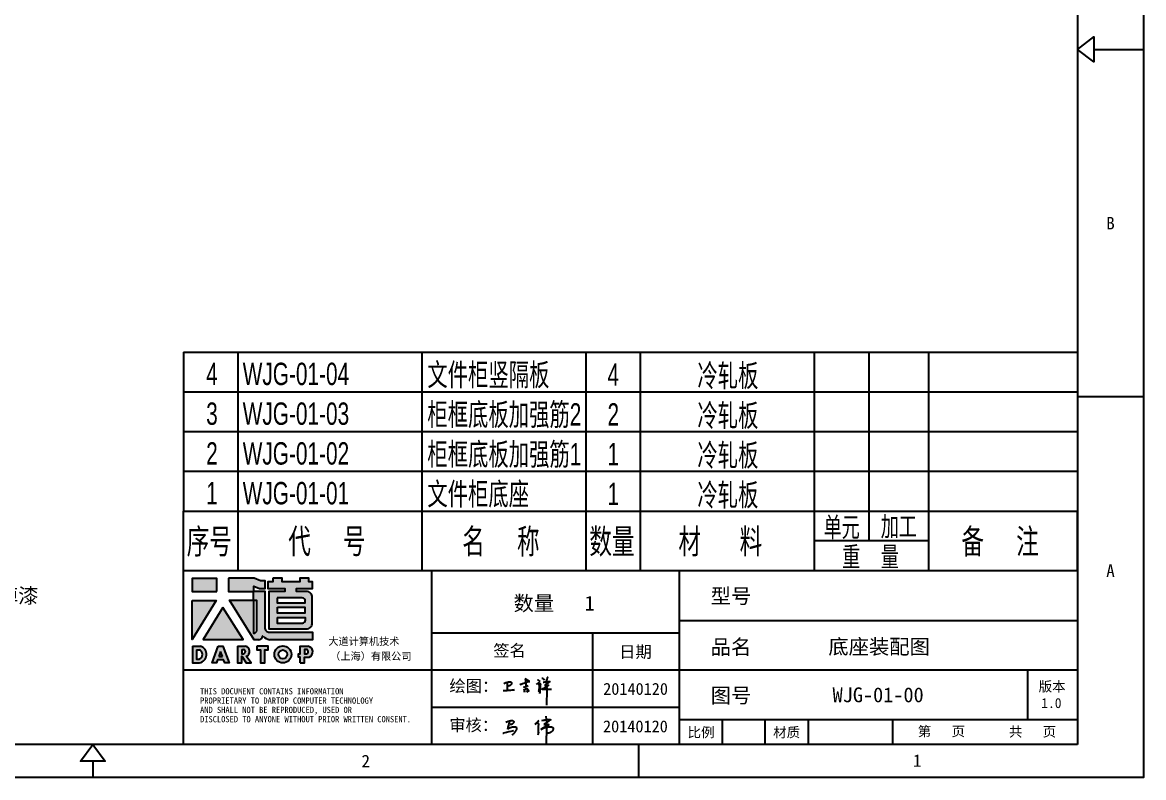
# Model space of a CAD drawing. Header units: millimetres. Extents: x 13106 to 40242, y 18888 to 28426.
# Drawn here: x 25663 to 27249, y 21715 to 22783 of the extents above; entities that cross this region are included whole.
import ezdxf
from ezdxf.enums import TextEntityAlignment as Align

# ---------------------------------------------------------------- set-up
doc = ezdxf.new("R2010")
doc.units = ezdxf.units.MM
for name, color, linetype in [('1轮廓实线层', 7, 'Continuous'), ('2细线层', 4, 'Continuous'), ('4', 7, 'Continuous'), ('6文字层', 3, 'Continuous'), ('print', 30, 'Continuous'), ('图框层', 7, 'Continuous')]:
    doc.layers.add(name, color=color, linetype=linetype)
doc.styles.add('Dartop', font='')
doc.styles.add('hzHT', font='simhei.ttf')
doc.styles.add('PC_TEXTSTYLE', font='arial.ttf', dxfattribs={"width": 0.8})
doc.styles.get('Dartop').set_extended_font_data('FangSong_GB2312')

# ---------------------------------------------------------------- blocks, each defined once
blk = doc.blocks.new('dadao')
for p, q in [((48, 19.2), (44.9, 10.4)), ((51.2, 10.4), (48, 19.2)), ((44.9, 10.4), (51.2, 10.4))]:
    blk.add_line(p, q)
for points in [[(41.8, 121.6), (41.8, 143.7), (-0.4, 143.7), (-0.4, 121.6), (41.8, 121.6)], [(104.8, 122), (104.8, 130.3), (114.1, 126.3), (124.2, 126.3), (124.2, 139.6), (115.9, 139.6), (105.1, 143.9), (61.5, 143.9)], [(61.7, 144), (61.7, 121.3), (103.9, 121.3)], [(113.4, 38.7), (105.1, 38.7), (63, 106.5), (103.9, 106.5), (103.9, 120.9), (103.9, 121.3)], [(109.7, 53.6), (109.7, 106.2), (104.3, 106.2), (104.3, 50.4), (106.6, 50.4)], [(144.6, 94.4), (144.6, 84.8), (192, 84.8), (192, 94.1), (144.9, 94.1)], [(120.2, 45), (119.5, 45), (119.5, 44.6)], [(0, 28), (0, 0), (11.8, 0)], [(0.1, 28), (14, 28)], [(7.1, 21.8), (7.1, 6.1), (12, 6.1)], [(7.1, 21.8), (11.4, 21.8)], [(76.8, 28.2), (76.8, 0), (84.1, 0), (84.1, 11.1), (91.6, -0.1), (100.3, -0.1), (91.7, 11.1)], [(76.8, 28.2), (90.6, 28.2)], [(84, 22.7), (84, 15.3), (87.2, 15.3)], [(84, 22.7), (87.3, 22.7)], [(183.7, 0), (183.7, 9.6), (180.6, 9.6), (180.6, 14.9), (183.8, 14.9), (183.8, 28.1), (196.1, 28.1), (196.5, 28.1)], [(194.9, 22.3), (190.8, 22.3), (190.8, 15), (194.4, 15)], [(183.7, 0), (190.9, 0), (190.9, 9.6), (198.8, 9.6)]]:
    blk.add_lwpolyline(points)
blk.add_lwpolyline([(137.1, 144.2), (137.1, 137.9), (128.3, 137.9), (128.3, 126.5), (157.3, 126.5), (157.3, 121.5), (130.3, 121.5), (130.3, 57.5), (194.4, 57.5, 0.414214), (204.4, 67.5), (204.4, 111.3, 0.414214), (194.4, 121.3), (177.5, 121.3), (177.5, 126.3), (204.7, 126.3), (204.7, 137.7), (198.2, 137.7), (198.2, 143.9), (183.3, 143.9), (183.3, 138), (153, 138), (153, 144.2), (137.1, 144.2)], format="xyb", close=True)
for points in [[(104.8, 122), (123.4, 122), (123.4, 60, 0.414214), (131.4, 52), (204.8, 52), (204.8, 39.1), (131.7, 39.1)], [(144.3, 110.8), (144.3, 101.8), (192.3, 101.8), (192.3, 105.5, 0.414214), (187.3, 110.5), (144.3, 110.5)], [(144.6, 77), (144.6, 67.5), (187.6, 67.5, 0.414214), (192.6, 72.5), (192.6, 76.4), (144.6, 76.4)]]:
    blk.add_lwpolyline(points, format="xyb")
for points in [[(-0.3, 106.2), (40.4, 106.2), (-0.3, 39.7), (-0.3, 106.2)], [(51.7, 94.1), (18.4, 39.3), (86.2, 39.3)], [(43.8, 28.2), (51.8, 28.2), (62.6, -0.1), (55, -0.1), (53.2, 5), (42.9, 5), (41.1, 0), (33.6, 0)], [(110, 28.1), (110, 21.9), (116, 21.9), (116, -0.1), (123.2, -0.1), (123.2, 22), (129.2, 22), (129.2, 28.1), (110, 28.1)]]:
    blk.add_lwpolyline(points, close=True)
for radius in [14.5, 7.44]:
    blk.add_circle((154.2, 14.2), radius)
for centre, radius, start, end in [((99.2, 60.7), 12.6, 305.6399, 325.969), ((111.6, 46.7), 8.19, 282.9811, 347.6627), ((136, 61.7), 22.9, 226.7358, 259.3209), ((8.5, 13.9), 8.49, 294.2143, 69.7177), ((9.6, 14.2), 14.4, 278.6604, 72.3203), ((86.4, 19), 3.8, 282.527, 76.7196), ((88.6, 19.4), 8.95, 290.6073, 77.2124), ((193.7, 18.7), 3.8, 280.9891, 72.5513), ((195.7, 18.6), 9.51, 288.8959, 85.2442)]:
    blk.add_arc(centre, radius, start, end)
blk = doc.blocks.new('PC_MXB_BLOCK')
at = {"layer": '1轮廓实线层'}
for p, q in [((-180, 8), (-180, 0)), ((0, 8), (0, 0))]:
    blk.add_line(p, q, dxfattribs=at)
at = {"layer": '2细线层'}
for p, q in [((-180, 8), (0, 8)), ((-169, 8), (-169, 0)), ((-132, 8), (-132, 0)), ((-99, 8), (-99, 0)), ((-88, 8), (-88, 0)), ((-53, 8), (-53, 0)), ((-42, 8), (-42, 0)), ((-30, 8), (-30, 0)), ((-180, 0), (0, 0))]:
    blk.add_line(p, q, dxfattribs=at)
at = {"layer": '6文字层', "style": 'PC_TEXTSTYLE'}
for tag, width, p, p2 in [('序号', 0.769182, (-178.38, 1.35), (-170.09, 1.35)), ('代号', 3.14773, (-168.05, 1.35), (-134.11, 1.35)), ('名称', 2.802424, (-130.87, 1.2), (-100.28, 1.2)), ('数量', 0.817449, (-97.88, 1.2), (-89, 1.2)), ('材料', 2.943328, (-86.43, 1.01), (-54.3, 1.01)), ('单重', 0.854038, (-52.21, 0.89), (-43, 0.89)), ('总重', 0.958888, (-41.2, 1.27), (-30.86, 1.27)), ('备注', 2.494074, (-28.61, 1.02), (-1.16, 1.02))]:
    blk.add_attdef(tag, text='', height=4.5, dxfattribs=dict(at, width=width)).set_placement(p, p2, align=Align.FIT)
blk = doc.blocks.new('PC_MXBTITLERECORD')
at = {"layer": '1轮廓实线层'}
for p, q in [((-180, 0), (-180, 12)), ((0, 0), (0, 12))]:
    blk.add_line(p, q, dxfattribs=at)
at = {"layer": '2细线层'}
for p, q in [((-169, 12), (-169, 0)), ((-132, 12), (-132, 0)), ((-99, 12), (-99, 0)), ((-88, 12), (-88, 0)), ((-53, 12), (-53, 0)), ((-42, 12), (-42, 6)), ((-30, 12), (-30, 0)), ((-30, 6), (-53, 6))]:
    blk.add_line(p, q, dxfattribs=at)
at = {"style": 'PC_TEXTSTYLE', "flags": 1}
blk.add_attdef('Fo oFShowMe', (-53, 6), '', height=0.00000005, dxfattribs=at)
at = {"layer": '6文字层', "style": 'PC_TEXTSTYLE', "width": 0.667}
for s, height, p in [('单元', 4, (-47.45, 8.84)), ('加工', 4, (-35.96, 8.94)), ('序号', 5, (-174.77, 6)), ('代     号', 5, (-151.09, 6)), ('名     称', 5, (-116.06, 6)), ('数量', 5, (-93.71, 6)), ('材      料', 5, (-71.89, 6)), ('备     注', 5, (-15.57, 6)), ('重    量', 4, (-41.65, 2.94))]:
    blk.add_text(s, height=height, dxfattribs=at).set_placement(p, align=Align.MIDDLE)
blk = doc.blocks.new('h')
for p, q in [((20773.3, -2331.8), (20775.3, -2338.7)), ((20789.1, -2340.9), (20773.5, -2331.9)), ((20775.3, -2338.7), (20775.6, -2351.2)), ((20768.1, -2360.9), (20773, -2359.1)), ((20769.5, -2366.9), (20769.8, -2370.6)), ((20769.8, -2370.6), (20770.9, -2378)), ((20770.9, -2378), (20771.5, -2370.6)), ((20772.4, -2369.3), (20774.9, -2367.8)), ((20773, -2359.1), (20784.1, -2355.2)), ((20775.6, -2351.2), (20775.5, -2357.3)), ((20782.2, -2369.2), (20780, -2377.1)), ((20780, -2377.1), (20788.3, -2371.3)), ((20780.1, -2366.4), (20780.8, -2366.4)), ((20781.9, -2367.4), (20782.2, -2369.2)), ((20845.7, -2343.5), (20848.4, -2353)), ((20848.9, -2370.3), (20847.9, -2424)), ((20848.4, -2353), (20848.9, -2370.3))]:
    blk.add_line(p, q)
for points in [[(20699.1, -2348.2, -0.029745), (20704.6, -2345.4, -0.046842), (20708.4, -2344.2, -0.00919), (20714.3, -2343, -0.018517), (20717.2, -2342.5, -0.037841), (20720.3, -2342.4, -0.039541), (20723.2, -2342.8, -0.149785), (20726, -2344.3, -0.204935), (20726.9, -2346.6, -0.074872), (20726.5, -2348.3, -0.061615), (20725.6, -2350.3, -0.034204), (20723.8, -2352.6, -0.045776), (20722.3, -2354.1, -0.054985), (20720.4, -2355.3, -0.036348), (20717.3, -2356.5, -0.067752), (20715.7, -2356.8, -0.043553), (20713.2, -2356.7)], [(20755, -2351.9, -0.024077), (20759.9, -2350.1, -0.013147), (20768.7, -2346.5, -0.00522), (20775.4, -2344.1, -0.018517), (20777.3, -2343.4, -0.008274), (20786.3, -2341, -0.039541), (20788.3, -2340.8, -0.079216), (20789.4, -2341, -0.204935)], [(20816.8, -2335, -0.053561), (20819.6, -2336.1, -0.075272), (20821.3, -2337.3, -0.005295), (20822.5, -2338.5, -0.009337), (20823.1, -2339.1, -0.026146), (20823.7, -2339.8, -0.016644), (20824.5, -2340.9)], [(20832.1, -2329.2, -0.053561), (20834.9, -2330.3, -0.075272), (20836.7, -2331.5, -0.005295), (20837.8, -2332.6, -0.009337), (20838.5, -2333.3, -0.026146), (20839, -2334, -0.016644), (20839.8, -2335.1)], [(20836, -2343.7, -0.02797), (20842.1, -2342.6, -0.048868), (20845.6, -2342.2, -0.00919), (20851.1, -2341.4, -0.018517), (20853.9, -2341.1, -0.037841), (20856.7, -2341.2, -0.039541), (20859.4, -2341.6, -0.018282), (20840.6, -2354.7, -0.000937)], [(20847.6, -2340.2, 0.021784), (20849.6, -2335.9, 0.028296), (20850.8, -2332.4, 0.008136), (20851.9, -2328.2, 0.028913), (20852.2, -2327, 0.08193), (20852.1, -2325.9, 0.075058), (20851.7, -2324.7, 0.275043)], [(20696.6, -2372.4, 0.002073), (20710.6, -2371.9, 0.016137), (20719.6, -2371.3, 0.008314), (20736.9, -2369.3)], [(20813.5, -2350.1, 0.007348), (20815.9, -2348.7, 0.008421), (20818, -2347.3, 0.009459), (20819.7, -2346.2, -0.016325), (20820.7, -2345.5, -0.173771), (20821.8, -2345.3, -0.085159), (20823.9, -2346, -0.125883), (20826, -2347.9, -0.160659), (20826.6, -2350.1, -0.010447), (20826.5, -2352.3, -0.008247), (20826.2, -2355.1, -0.002698), (20825.3, -2374, 0.001562), (20823.9, -2383.7, 0.016137)]]:
    blk.add_lwpolyline(points, format="xyb")
for points in [[(20711.3, -2343.5), (20711.3, -2343.5), (20711.5, -2355.8), (20710.7, -2368), (20710.6, -2371.9)], [(20821.5, -2350.6), (20822.4, -2359.2), (20822.2, -2364.9), (20821.7, -2369), (20821.3, -2376.3), (20823.6, -2368.5), (20827.2, -2366.3), (20829.5, -2366.3)], [(20840.6, -2354.7), (20850, -2354.7), (20855, -2354.3), (20845.9, -2361.1), (20840.5, -2364), (20833, -2367.5), (20863.2, -2367.4), (20865.9, -2367.3)]]:
    blk.add_lwpolyline(points)
for centre, radius, start, end in [((20773.7, -2371.2), 2.3, 121.9907, 163.6016), ((20787.5, -2406), 40.3, 100.6183, 108.2482), ((20780.8, -2367.6), 1.15, 9.4675, 90)]:
    blk.add_arc(centre, radius, start, end)
blk = doc.blocks.new('马伟')
for p, q in [((-967.69, 33460.16), (-965.8, 33460.16)), ((-964.79, 33460.25), (-966.68, 33458.96)), ((-966.61, 33464.64), (-966.18, 33461.02)), ((-966.18, 33461.02), (-966.11, 33458.34)), ((-965.8, 33460.16), (-964.79, 33460.25)), ((-967.75, 33458.39), (-969.23, 33457.58)), ((-966.68, 33458.96), (-967.75, 33458.39)), ((-966.11, 33458.34), (-966.27, 33450.03))]:
    blk.add_line(p, q)
for points in [[(-988.1, 33461.47, -0.029745), (-987.24, 33461.9, -0.046842), (-986.65, 33462.09, -0.00919), (-985.74, 33462.27, -0.018517), (-985.28, 33462.34, -0.037841), (-984.81, 33462.35, -0.039541), (-984.36, 33462.3, -0.149785), (-983.92, 33462.06, -0.204935), (-983.79, 33461.71, -0.074872), (-983.84, 33461.44, -0.061615), (-983.99, 33461.13, -0.034204), (-984.26, 33460.78, -0.045776), (-984.5, 33460.55, -0.054985), (-984.79, 33460.36, -0.036348), (-985.28, 33460.17, -0.067752), (-985.52, 33460.13, -0.043553), (-985.9, 33460.15)], [(-968.61, 33462.39, -0.02797), (-967.39, 33462.61, -0.048868), (-966.69, 33462.69, -0.00919), (-965.57, 33462.85, -0.018517), (-965.02, 33462.9, -0.037841), (-964.45, 33462.89, -0.039541), (-963.91, 33462.8, -0.018282), (-967.69, 33460.16, -0.000937)], [(-969.23, 33457.58, -0.029745), (-967.89, 33458.26, -0.046842), (-966.97, 33458.55, -0.00919), (-965.55, 33458.84, -0.018517), (-964.84, 33458.94, -0.037841), (-964.1, 33458.97, -0.039541), (-963.4, 33458.88, -0.149785), (-962.72, 33458.51, -0.204935), (-962.51, 33457.97, -0.074872), (-962.59, 33457.54, -0.061615), (-962.82, 33457.07, -0.034204), (-963.24, 33456.51, -0.045776), (-963.62, 33456.15, -0.054985), (-964.07, 33455.86, -0.036348), (-964.83, 33455.56, -0.067752), (-965.21, 33455.5, -0.043553), (-965.8, 33455.53)]]:
    blk.add_lwpolyline(points, format="xyb")
blk.add_lwpolyline([(-986.2, 33462.18), (-986.2, 33462.18), (-986.48, 33460.41), (-986.96, 33458.75), (-987.27, 33457.73)])
for centre, radius, start, end in [((-979.68, 33473.45), 14.92, 299.26546, 300.9495), ((-945.89, 33348.42), 115.17, 102.46592, 103.2053), ((-1024.37, 33516.09), 76.26, 313.36613, 315.29608), ((-970.74, 33460.39), 0.488, 52.37575, 91.29116), ((-1399.63, 33474.22), 429.46, 357.56566, 358.05728), ((-970.9, 33460.46), 0.559, 357.19683, 33.70518), ((-983.48, 33461.29), 13.17, 352.91255, 354.80268), ((-978.54, 33460.84), 8.21, 354.80268, 357.19683), ((-990.31, 33458.65), 3.19, 281.07698, 291.21263), ((-1060.51, 33743.61), 296.64, 283.91895, 284.97151), ((-982.39, 33449.28), 9.75, 113.20245, 120.0175), ((-984.68, 33454.62), 3.94, 102.47486, 113.20245), ((-978.97, 33428.8), 30.39, 100.36867, 102.47486), ((-985.32, 33457.16), 2.51, 283.81625, 294.03051), ((-983.09, 33451.33), 7.49, 96.12534, 100.36867), ((-984.78, 33455.92), 1.16, 294.83643, 309.90113), ((-1000.24, 33470.18), 22.19, 316.91956, 320.58866), ((-983.49, 33455.04), 3.75, 87.45704, 96.12534), ((-983.47, 33455.36), 3.43, 78.39957, 87.45704), ((-987.67, 33459.4), 5.64, 324.09481, 331.37836), ((-982.99, 33457.72), 1.02, 44.32465, 78.39957), ((-983.29, 33457.19), 0.754, 319.57307, 337.48549), ((-985.37, 33458.85), 3.39, 324.91067, 333.34843), ((-983.72, 33458.23), 1.65, 326.76781, 340.87102), ((-982.66, 33458.04), 0.567, 357.99839, 44.32465), ((-983.22, 33458.06), 1.12, 340.87102, 357.99839), ((-729.89, 33419.63), 243.4, 171.41017, 171.76808)]:
    blk.add_arc(centre, radius, start, end)

msp = doc.modelspace()

# ---------------------------------------------------------------- hatches: boundary and pattern name
for points in [[(25938.28, 21996.699), (25903.287, 21996.699), (25903.287, 21978.416), (25938.28, 21978.416)], [(25937.154, 21965.625), (25903.381, 21965.625), (25903.381, 21910.483)], [(25946.516, 21955.618), (25918.908, 21910.116), (25975.124, 21910.116)], [(26010.82, 21900.805), (25994.843, 21900.805), (25994.843, 21895.737), (25999.828, 21895.737), (25999.828, 21877.472), (26005.796, 21877.472), (26005.796, 21895.749), (26010.82, 21895.749)]]:
    msp.add_hatch(color=0).paths.add_polyline_path(points)
h = msp.add_hatch(color=0)
h.paths.add_polyline_path([(25990.575, 21985.588), (25998.298, 21982.251), (26006.647, 21982.251), (26006.647, 21993.302), (25999.759, 21993.302), (25990.783, 21996.847), (25954.815, 21996.847), (25954.815, 21978.157), (25989.811, 21978.157), (25989.811, 21977.779), (25989.811, 21965.834), (25955.875, 21965.834), (25990.781, 21909.659), (25997.693, 21909.659, 0.27937482), (26002.739, 21914.566), (26002.739, 21914.824), (26003.348, 21914.824, 0.14314537), (26012.864, 21909.982), (26073.519, 21909.982), (26073.519, 21920.635), (26012.606, 21920.635, -0.41421356), (26005.971, 21927.27), (26005.971, 21978.748), (25990.575, 21978.748)])
h.paths.add_polyline_path([(25990.164, 21965.595), (25994.611, 21965.594), (25994.611, 21921.995, -0.08893574), (25992.034, 21919.344), (25990.149, 21919.344)], flags=16)
h = msp.add_hatch(color=0)
h.paths.add_polyline_path([(26073.415, 21991.755), (26068.018, 21991.755), (26068.018, 21996.889), (26055.683, 21996.889), (26055.683, 21992.012), (26030.499, 21992.012), (26030.499, 21997.146), (26017.309, 21997.146), (26017.309, 21991.917), (26010.021, 21991.917), (26010.021, 21982.453), (26034.072, 21982.453), (26034.072, 21978.267), (26011.661, 21978.267), (26011.661, 21925.269), (26064.864, 21925.269, 0.41421356), (26073.157, 21933.563), (26073.157, 21969.856, 0.41421356), (26064.864, 21978.15), (26050.8, 21978.15), (26050.8, 21982.257), (26073.415, 21982.257)])
h.paths.add_polyline_path([(26058.988, 21969.165, -0.41421356), (26063.135, 21965.019), (26063.135, 21961.977), (26023.303, 21961.977), (26023.303, 21969.165)], flags=16)
h.paths.add_polyline_path([(26062.878, 21955.56), (26062.878, 21947.859), (26023.56, 21947.859), (26023.56, 21955.56)], flags=16)
h.paths.add_polyline_path([(26063.392, 21940.928), (26063.392, 21937.63, -0.41421356), (26059.245, 21933.484), (26023.56, 21933.484), (26023.56, 21940.928)], flags=16)
h = msp.add_hatch(color=0)
h.paths.add_polyline_path([(25915.216, 21900.722), (25903.63, 21900.722), (25903.63, 21877.541), (25913.387, 21877.541, 0.79301591)])
h.paths.add_polyline_path([(25913.559, 21882.617), (25909.508, 21882.617), (25909.508, 21895.646), (25913.112, 21895.646, -0.67136089)], flags=16)
h = msp.add_hatch(color=0)
h.paths.add_polyline_path([(25946.603, 21900.913), (25939.991, 21900.913), (25931.487, 21877.516), (25937.751, 21877.516), (25939.224, 21881.663), (25947.71, 21881.663), (25949.215, 21877.466), (25955.529, 21877.466)])
h.paths.add_polyline_path([(25946.088, 21886.132), (25940.831, 21886.132), (25943.412, 21893.484)], flags=16)
h = msp.add_hatch(color=0)
h.paths.add_polyline_path([(25978.743, 21900.896), (25967.348, 21900.896), (25967.348, 21877.503), (25973.37, 21877.503), (25973.37, 21886.777), (25979.559, 21877.42), (25986.836, 21877.42), (25979.712, 21886.718, 0.74405494)])
h.paths.add_polyline_path([(25973.315, 21890.239), (25973.315, 21896.383), (25976.006, 21896.383, -0.79680897), (25975.966, 21890.239)], flags=16)
h = msp.add_hatch(color=0)
h.paths.add_polyline_path([(26019.505, 21889.284, 1), (26043.526, 21889.284, 1)])
h.paths.add_polyline_path([(26037.685, 21889.284, -1), (26025.345, 21889.284, -1)], flags=16)
h = msp.add_hatch(color=0)
h.paths.add_polyline_path([(26066.566, 21900.841), (26066.221, 21900.841), (26056.063, 21900.841), (26056.063, 21889.923), (26053.367, 21889.923), (26053.367, 21885.492), (26056.019, 21885.492), (26056.019, 21877.544), (26061.949, 21877.544), (26061.949, 21885.523), (26068.466, 21885.523, 0.81230381)])
h.paths.add_polyline_path([(26061.861, 21889.954), (26061.861, 21896.06), (26065.236, 21896.06, -0.77821343), (26064.892, 21889.954)], flags=16)

# ---------------------------------------------------------------- linework, layer by layer
at = {"color": 0}
for p, q in [((27155.279, 23726.844), (27155.279, 21761.952)), ((27178.671, 22744.398), (27248.845, 22744.398)), ((27248.845, 22253.175), (27155.279, 22253.175)), ((27155.279, 22007.564), (25890.715, 22007.564)), ((25890.715, 21761.952), (25890.715, 22007.564)), ((26241.588, 22007.564), (26241.588, 21761.952)), ((26592.462, 21761.952), (26592.462, 22007.564)), ((26592.462, 21937.389), (27155.279, 21937.389)), ((26241.588, 21919.845), (26592.462, 21919.845)), ((26469.656, 21919.845), (26469.656, 21761.952)), ((25890.715, 21867.214), (26241.588, 21867.214)), ((26241.588, 21867.214), (27155.279, 21867.214)), ((27085.104, 21797.039), (27085.104, 21867.214)), ((26241.588, 21814.583), (26592.462, 21814.583)), ((26592.462, 21797.039), (27155.279, 21797.039)), ((26653.109, 21761.952), (26653.109, 21797.039)), ((26713.757, 21761.952), (26713.757, 21797.039)), ((26774.902, 21761.952), (26774.902, 21797.039)), ((26894.055, 21761.952), (26894.055, 21797.039)), ((27155.279, 21761.952), (24370.325, 21761.952)), ((26534.724, 21715.169), (26534.724, 21761.952)), ((25762.802, 21738.56), (25762.802, 21715.169))]:
    msp.add_line(p, q, dxfattribs=at)
for points in [[(27155.279, 22744.398), (27178.671, 22761.942), (27178.671, 22726.854), (27155.279, 22744.398)], [(25762.802, 21761.952), (25780.346, 21738.56), (25745.258, 21738.56), (25762.802, 21761.952)]]:
    msp.add_lwpolyline(points, close=True, dxfattribs=at)
at = {"layer": 'print'}
msp.add_lwpolyline([(24276.759, 23773.627), (27248.845, 23773.627), (27248.845, 21715.169), (24276.759, 21715.169)], close=True, dxfattribs=at)

# ---------------------------------------------------------------- block references
at = {"color": 0}
for name, p, xscale, yscale, zscale in [('dadao', (25903.63, 21877.541), 0.8293373375670361, 0.8293373376302287, 0.8293373376379277), ('h', (17938.225, 22801.65), 0.4060882529642176, 0.4060882529642176, 0.4060882529642176)]:
    msp.add_blockref(name, p, dxfattribs=dict(at, xscale=xscale, yscale=yscale, zscale=zscale))
at = {"xscale": 2.6208, "yscale": 2.6208, "zscale": 2.6208}
msp.add_blockref('马伟', (28936.519, -65902.343), dxfattribs=at)
at = {"layer": '图框层'}
ref = msp.add_blockref('PC_MXB_BLOCK', (27155.279, 22260.476), dxfattribs=dict(at, xscale=7.025356800000001, yscale=7.025356800000001, zscale=7.025356800000001))
ref.add_attrib('材料', '冷轧板', dxfattribs={"layer": '6文字层', "height": 31.6141, "style": 'PC_TEXTSTYLE', "width": 0.667}).set_placement((26660.914, 22267.574), align=Align.CENTER)
ref.add_attrib('代号', 'WJG-01-04', (25974.69, 22269.953), dxfattribs={"layer": '6文字层', "height": 31.6141, "style": 'PC_TEXTSTYLE', "width": 0.667})
ref.add_attrib('序号', '4', dxfattribs={"layer": '6文字层', "height": 31.614, "style": 'PC_TEXTSTYLE', "width": 0.667}).set_placement((25931.216, 22269.953), align=Align.CENTER)
ref.add_attrib('名称', '文件柜竖隔板', (26235.894, 22268.875), dxfattribs={"layer": '6文字层', "height": 31.6141, "style": 'PC_TEXTSTYLE', "width": 0.667})
ref.add_attrib('数量', '4', dxfattribs={"layer": '6文字层', "height": 31.614, "style": 'PC_TEXTSTYLE', "width": 0.667}).set_placement((26498.83, 22268.875), align=Align.CENTER)
ref = msp.add_blockref('PC_MXB_BLOCK', (27155.279, 22204.273), dxfattribs=dict(at, xscale=7.025356800000001, yscale=7.025356800000001, zscale=7.025356800000001))
ref.add_attrib('材料', '冷轧板', dxfattribs={"layer": '6文字层', "height": 31.6141, "style": 'PC_TEXTSTYLE', "width": 0.667}).set_placement((26660.914, 22211.372), align=Align.CENTER)
ref.add_attrib('代号', 'WJG-01-03', (25974.69, 22213.75), dxfattribs={"layer": '6文字层', "height": 31.6141, "style": 'PC_TEXTSTYLE', "width": 0.667})
ref.add_attrib('序号', '3', dxfattribs={"layer": '6文字层', "height": 31.614, "style": 'PC_TEXTSTYLE', "width": 0.667}).set_placement((25931.216, 22213.75), align=Align.CENTER)
ref.add_attrib('名称', '柜框底板加强筋2', (26235.894, 22212.672), dxfattribs={"layer": '6文字层', "height": 31.6141, "style": 'PC_TEXTSTYLE', "width": 0.667})
ref.add_attrib('数量', '2', dxfattribs={"layer": '6文字层', "height": 31.614, "style": 'PC_TEXTSTYLE', "width": 0.667}).set_placement((26498.83, 22212.672), align=Align.CENTER)
ref = msp.add_blockref('PC_MXB_BLOCK', (27155.279, 22148.071), dxfattribs=dict(at, xscale=7.025356800000001, yscale=7.025356800000001, zscale=7.025356800000001))
ref.add_attrib('材料', '冷轧板', dxfattribs={"layer": '6文字层', "height": 31.6141, "style": 'PC_TEXTSTYLE', "width": 0.667}).set_placement((26660.914, 22155.169), align=Align.CENTER)
ref.add_attrib('代号', 'WJG-01-02', (25974.69, 22157.547), dxfattribs={"layer": '6文字层', "height": 31.6141, "style": 'PC_TEXTSTYLE', "width": 0.667})
ref.add_attrib('序号', '2', dxfattribs={"layer": '6文字层', "height": 31.614, "style": 'PC_TEXTSTYLE', "width": 0.667}).set_placement((25931.216, 22157.547), align=Align.CENTER)
ref.add_attrib('名称', '柜框底板加强筋1', (26235.894, 22156.469), dxfattribs={"layer": '6文字层', "height": 31.6141, "style": 'PC_TEXTSTYLE', "width": 0.667})
ref.add_attrib('数量', '1', dxfattribs={"layer": '6文字层', "height": 31.614, "style": 'PC_TEXTSTYLE', "width": 0.667}).set_placement((26498.83, 22156.469), align=Align.CENTER)
ref = msp.add_blockref('PC_MXB_BLOCK', (27155.279, 22091.868), dxfattribs=dict(at, xscale=7.025356800000001, yscale=7.025356800000001, zscale=7.025356800000001))
ref.add_attrib('材料', '冷轧板', dxfattribs={"layer": '6文字层', "height": 31.6141, "style": 'PC_TEXTSTYLE', "width": 0.667}).set_placement((26660.914, 22098.966), align=Align.CENTER)
ref.add_attrib('代号', 'WJG-01-01', (25974.69, 22101.344), dxfattribs={"layer": '6文字层', "height": 31.6141, "style": 'PC_TEXTSTYLE', "width": 0.667})
ref.add_attrib('序号', '1', dxfattribs={"layer": '6文字层', "height": 31.614, "style": 'PC_TEXTSTYLE', "width": 0.667}).set_placement((25931.216, 22101.344), align=Align.CENTER)
ref.add_attrib('名称', '文件柜底座', (26235.894, 22100.266), dxfattribs={"layer": '6文字层', "height": 31.6141, "style": 'PC_TEXTSTYLE', "width": 0.667})
ref.add_attrib('数量', '1', dxfattribs={"layer": '6文字层', "height": 31.614, "style": 'PC_TEXTSTYLE', "width": 0.667}).set_placement((26498.83, 22100.266), align=Align.CENTER)
at = {"layer": '图框层', "xscale": 7.025356800000001, "yscale": 7.025356800000001, "zscale": 7.025356800000001}
msp.add_blockref('PC_MXBTITLERECORD', (27155.279, 22007.564), dxfattribs=at)

# ---------------------------------------------------------------- texts
at = {"color": 0}
for s, height, style, p in [('B', 17.544, 'Dartop', (27202.062, 22498.786)), ('A', 17.544, 'Dartop', (27202.062, 22007.564)), ('型号', 21.0524, 'hzHT', (26665.278, 21971.863)), ('数量   1', 21.0524, 'hzHT', (26415.138, 21961.557)), ('签名', 16.8419, 'hzHT', (26352.093, 21894.672)), ('日期', 16.8419, 'hzHT', (26530.179, 21892.945)), ('品名', 21.0524, 'hzHT', (26665.278, 21899.814)), ('底座装配图', 21.0524, 'hzHT', (26874.793, 21900.209)), ('版本', 14.0349, 'hzHT', (27119.516, 21843.927)), ('20140120', 16.8419, 'hzHT', (26530.353, 21840.522)), ('图号', 21.0524, 'hzHT', (26665.278, 21831.213)), ('WJG-01-00', 21.0524, 'hzHT', (26873.407, 21832.129)), ('1.0', 14.0349, 'hzHT', (27118.461, 21820.484)), ('20140120', 16.8419, 'hzHT', (26530.139, 21787.549)), ('比例', 14.0349, 'hzHT', (26622.93, 21779.13)), ('材质', 14.0349, 'hzHT', (26744.008, 21779.13)), ('第   页', 14.0349, 'hzHT', (26962.886, 21780.586)), ('共   页', 14.0349, 'hzHT', (27091.809, 21780.075)), ('2', 17.544, 'Dartop', (26148.763, 21738.56)), ('1', 17.544, 'Dartop', (26928.681, 21739.117))]:
    msp.add_text(s, height=height, dxfattribs=dict(at, style=style)).set_placement(p, align=Align.MIDDLE_CENTER)
at = {"color": 0, "style": 'hzHT'}
msp.add_text('2.表面平整光滑无划痕掉漆', height=21.05241, dxfattribs=at).set_placement((25341.379, 21982.63), align=Align.TOP_LEFT)
for s, height, p in [('绘图：', 16.8419, (26267.071, 21836.198)), ('THIS DOCUMENT CONTAINS INFORMATION', 8.77184, (25914.397, 21832.742)), ('PROPRIETARY TO DARTOP COMPUTER TECHNOLOGY', 8.77184, (25914.397, 21819.584)), ('AND SHALL NOT BE REPRODUCED, USED OR', 8.77184, (25914.397, 21806.426)), ('DISCLOSED TO ANYONE WITHOUT PRIOR WRITTEN CONSENT.', 8.77184, (25914.397, 21793.268)), ('审核：', 16.8419, (26266.862, 21780.93))]:
    msp.add_text(s, height=height, dxfattribs=at).set_placement(p)
at = {"layer": '4', "color": 0, "style": 'hzHT'}
for s, p in [('大道计算机技术', (26095.823, 21902.414)), ('（上海）有限公司', (26098.471, 21881.435))]:
    msp.add_text(s, height=10.5262, dxfattribs=at).set_placement(p)

doc.saveas('drawing.dxf')
